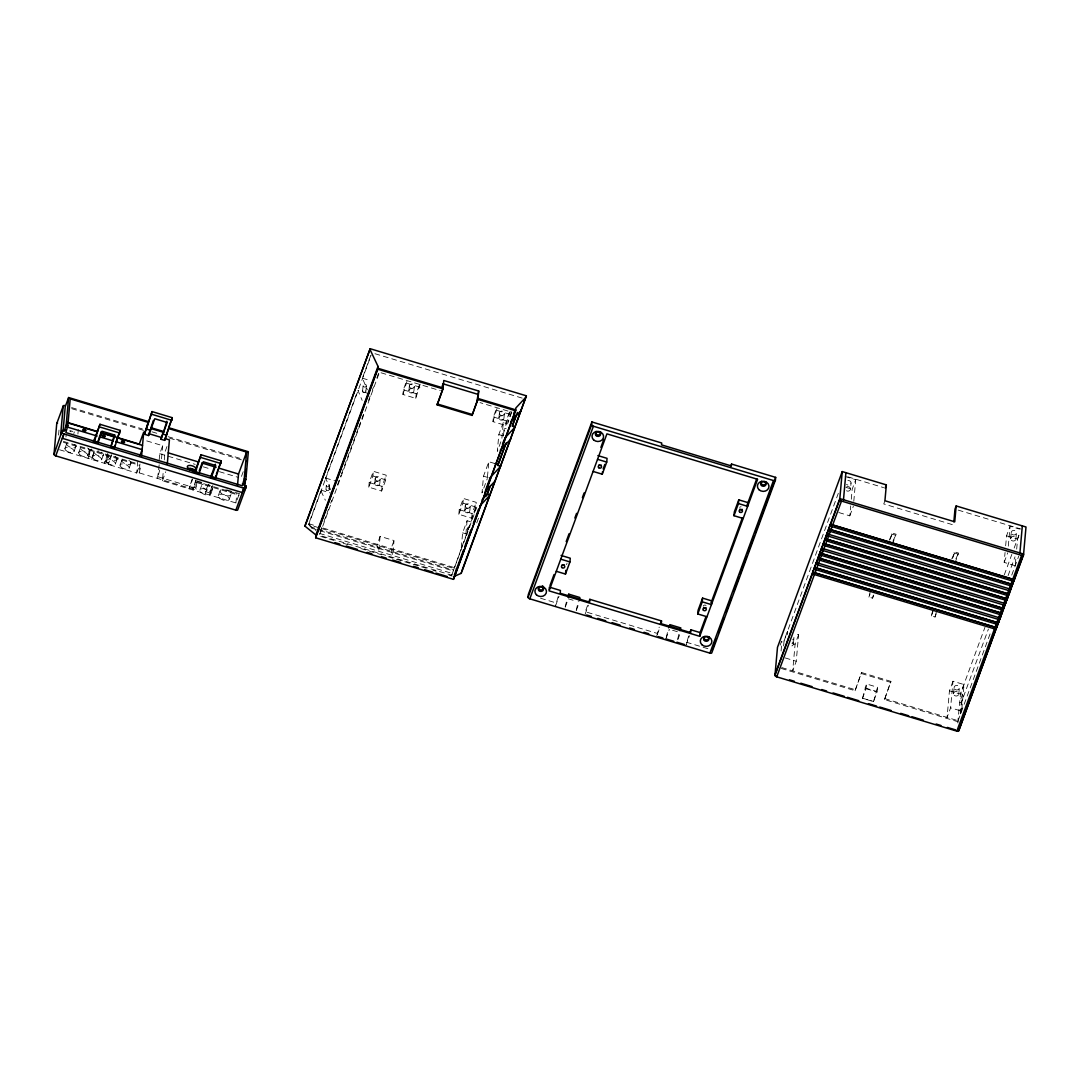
<?xml version="1.0" encoding="UTF-8"?>
<svg xmlns="http://www.w3.org/2000/svg" width="1080" height="1080" viewBox="0 0 1080 1080"><rect width="100%" height="100%" fill="white"/><g stroke="black" fill="none" stroke-linecap="round" stroke-linejoin="round"><path stroke-width="0.75" stroke-dasharray="5 3.75" d="M58.55 435.051L59.09 429.084M65.961 436.914L66.123 435.159M77.909 434.038L78.314 429.557M90.491 449.995L88.007 458.339L91.463 448.97M94.176 451.103L91.678 459.445L94.554 451.643M107.595 453.654L104.544 463.334L108 453.964M111.267 454.761L108.23 464.44L111.672 455.072M59.522 449.752L136.701 473.026L137.727 461.606M201.839 482.328L195.548 480.438L196.79 482.585L196.209 489.119A3.051 1.445 20.2 0 1 192.456 488.943L139.158 472.865L139.82 465.413L63.261 442.314M159.192 459.756L159.746 453.695L162.689 445.702L144.302 440.168M159.759 469.894L157.531 478.413L159.26 464.103M161.514 458.865L162.689 445.702M238.815 495.139L235.94 502.956L162.432 480.789L163.296 471.15M164.295 459.905L165.011 451.872L167.225 445.878M192.159 478.926L189.095 488.822L192.55 479.452M195.831 480.033L192.767 489.929L196.222 480.56M196.209 489.119L194.954 486.959L195.548 480.438M207.657 485.325L205.173 493.682L208.629 484.313M211.802 486.581L209.304 494.924L212.76 485.555M235.94 502.956L236.804 493.317M320.558 491.697L308.759 523.719L308.678 524.651L315.941 530.51M330.561 489.645L325.593 478.049L357.332 391.878M325.985 489.119L326.309 485.393M329.252 489.321L329.589 485.595M370.656 355.738L362.381 378.189L367.349 389.786M362.596 391.122L363.096 385.533M365.877 391.338L366.377 385.736M368.78 487.161L369.198 482.504L373.315 471.312L386.181 475.187L385.763 479.858L381.645 491.036L368.78 487.161L372.897 475.97L373.315 471.312M374.76 483.354L375.179 478.683M379.782 483.665L380.187 479.007M381.645 491.036L382.064 486.378L386.181 475.187M380.079 536.355L378.743 551.273L377.055 545.279L380.079 536.355L394.025 540.554L392.688 555.485L391.082 548.546L394.025 540.554M420.188 384.062L415.787 398.345L402.921 394.47L403.339 389.812L406.944 380.025M402.921 394.47L407.322 380.174M408.915 390.663L409.334 385.992M413.924 390.974L414.342 386.316M415.787 398.345L416.205 393.687L419.81 383.9M378.864 373.882L319.397 535.288L451.71 575.195L476.901 505.373M458.825 514.31L459.243 509.652L463.361 498.461L476.226 502.349L475.808 507.006L471.69 518.198L458.825 514.31L462.942 503.132L463.361 498.461M461.295 547.763L462.632 532.832L467.087 520.722L471.69 522.099M464.819 510.502L465.224 505.845M465.912 533.979L467.087 520.722M467.438 532.251L467.815 528.053M469.827 510.827L470.245 506.156M471.69 518.198L472.108 513.527L476.226 502.349M494.937 463.59L488.822 461.74L483.502 476.172L482.004 492.966L487.323 478.535M487.471 476.847L488.822 461.74M510.233 411.21L505.832 425.507L492.966 421.632L493.385 416.961L496.989 407.174M492.966 421.632L497.367 407.336M498.96 417.812L499.379 413.154M503.294 422.456L498.825 434.579L497.327 451.373L501.795 439.25L503.294 422.456L507.884 423.846M503.969 418.136L504.387 413.464M503.51 435.402L504.009 429.8M505.832 425.507L506.25 420.849L509.855 411.048M558.144 596.646L555.62 605.637L559.035 596.349M656.707 636.12L659.232 627.129M688.635 635.999L686.111 644.99L689.526 635.702M781.083 651.011L781.934 641.466M783.608 645.935L784.093 640.481L838.323 493.276M787.293 634.689L787.59 631.355L784.053 640.953M793.395 644.045L793.935 637.983M798.606 634.689L795.083 644.274L792.707 670.856L796.243 661.27L798.606 634.689L795.461 633.731M846.49 490.765A2.606 2.281 5.1 0 0 850.5 489.038L851.04 482.976M838.782 512.528L849.812 515.849L850.702 505.886M851.297 499.244L852.188 489.267L855.711 479.682L844.695 476.361M853.794 501.282L855.711 479.682M781.178 668.426L855.09 690.727L861.516 672.516L890.919 681.386L884.493 699.584L958.419 721.886M855.09 690.727L861.516 672.516M862.515 698.288L866.471 683.937L877.5 687.272L877.082 692.024L873.545 701.609L862.515 698.288L866.052 688.702L866.471 683.937M873.545 701.609L877.5 687.272M884.493 699.584L890.919 681.386M952.979 681.237L949.442 690.822L947.066 717.404L950.603 707.818L952.979 681.237L963.995 684.558L961.632 711.139L950.603 707.818M953.573 693.59L954.113 687.528M958.784 693.913L959.324 687.852M957.744 722.966L960.512 693.684L985.001 627.197M960.241 713.921L961.24 702.783L988.416 629.019M960.822 713.38L962.537 694.292L960.512 693.684M1015.2 565.731L1004.171 562.397L1005.062 552.433M1005.655 545.792L1006.547 535.815L1010.084 526.23L1019.534 529.079M1008.302 546.169L1010.084 526.23M1010.678 538.582L1011.231 532.521M1015.889 538.92L1016.428 532.859M1015.349 564.071L1016.091 555.755M1016.685 549.113L1017.576 539.149L1019.088 535.032M565.164 606.947L566.933 599.616M576.194 610.268L578.313 601.479M666.252 637.43L668.371 628.641M677.633 639.293L679.037 633.433M873.72 595.053L872.573 598.172L868.901 597.065L870.278 591.543M872.573 598.172L873.261 595.404M936.198 613.899L935.051 617.018L931.379 615.911L932.755 610.375M935.051 617.018L936.441 611.483M139.158 472.865L141.278 464.764M64.895 448.565L66.663 443.772M73.791 433.526L74.372 431.919M74.088 451.332L75.856 446.54M78.678 452.709L80.447 447.917M87.872 455.49L89.64 450.698M92.462 456.867L94.23 452.075M101.655 459.648L103.424 454.856M106.245 461.025L108.014 456.233M115.439 463.793L117.194 459M120.042 465.183L121.811 460.39M129.236 467.964L130.99 463.171M136.701 473.026L140.022 464.036M162.432 480.789L165.739 471.798M192.456 488.943L193.037 487.337A1.931 0.918 20.2 0 0 194.954 486.959M199.881 490.226L201.65 485.433M210.911 493.546L212.679 488.754M218.255 495.761L220.023 490.968M229.284 499.095L231.053 494.303M324.945 480.492L308.678 524.651L319.896 528.039M325.512 478.98L371.115 355.171M320.112 531.927L321.773 527.418M324 521.397L328.428 509.369M330.656 503.321L331.776 500.283M337.487 484.772L340.956 475.376M341.523 473.81L358.263 428.369M358.844 426.803L363.461 414.275M368.564 400.424L370.238 395.888M372.438 389.894L373.545 386.897M376.853 377.919L378.513 373.424M511.38 411.804L507.951 422.537L511.758 412.195L480.02 402.624M451.71 575.195L465.683 537.273M466.263 535.694L476.739 507.249M476.752 522.909L478.98 516.861M565.312 607.041L568.337 598.82L576.221 601.196M576.342 610.362L579.366 602.154M587.547 605.515L585.265 611.712L656.951 633.326M585.023 614.507L588.438 605.219M657.275 634.581L660.123 626.832M665.888 638.901L669.425 629.303M677.93 639.481L680.454 632.637M780.111 645.192L781.583 641.21M849.812 515.849L853.349 506.264M884.925 500.742L883.751 503.942L953.573 525.001M889.178 540.23L892.445 533.142L896.116 534.249L893.241 542.052M868.901 597.065L870.048 593.946M890.15 539.379L892.445 533.142M892.863 541.337L896.116 534.249M951.669 559.076L954.923 551.988L958.595 553.095L955.733 560.885M931.379 615.911L933.093 611.226M952.628 558.225L954.923 551.988M955.908 558.63L958.595 553.095M1004.171 562.397L1007.708 552.812M1004.252 574.965L1011.825 554.391M1014.161 548.06L1019.412 533.804M963.995 684.558L960.471 694.143L949.442 690.822M962.537 694.292L959.593 702.284L961.24 702.783M1008.072 575.654L1015.011 556.821M958.095 720.725L990.752 632.083M1011.744 575.1L1018.751 556.106M243.216 471.69L240.516 479.007A1.931 0.918 20.2 0 0 240.206 478.359M847.841 476.834L883.602 487.607M958.216 510.111L1021.154 529.092M845.883 487.364L852.188 489.267M1006.547 535.815L1017.576 539.149M374.963 353.714L522.437 398.183M381.051 372.789L440.33 390.663M407.038 383.292L419.904 387.167M497.097 410.44L509.949 414.315M891.473 534.006L895.145 535.113M953.951 552.852L957.636 553.959M403.339 389.812L416.205 393.687M493.385 416.961L506.25 420.849M362.381 378.189L370.035 380.498M367.106 393.08L357.912 390.312L362.164 400.383M498.825 434.579L503.415 435.969M483.502 476.172L488.093 477.563M372.897 475.97L385.763 479.858M462.942 503.132L475.808 507.006M369.198 482.504L382.064 486.378M459.243 509.652L472.108 513.527M325.593 478.049L334.773 480.816M71.577 407.579L142.331 428.909M151.983 431.825L160.016 434.241M168.061 436.671L242.028 458.973M71.658 408.659L143.869 430.434M169.547 438.17L241.745 459.945M321.125 490.171L330.318 492.939M462.632 532.832L467.221 534.222M791.924 643.329L795.083 644.274M159.746 453.695L195.224 464.387M203.283 466.83L211.343 469.26M219.402 471.69L238.761 477.522M69.971 430.596L72.913 431.474M861.422 673.542L890.825 682.412M785.214 657.936L796.243 661.27M227.043 489.929L239.652 493.736M63.342 441.382L138.308 463.995M196.871 481.653L239.139 494.397M196.79 482.585L239.058 495.329M864.999 687.933L876.029 691.268M672.57 630.261L678.875 632.164M866.052 688.702L877.082 692.024M158.126 476.807L193.037 487.337M88.196 456.246L91.868 457.353M189.284 486.729L192.956 487.836M205.362 491.576L209.493 492.818M104.719 461.471L108.392 462.577M308.759 523.719L316.778 526.136M323.19 528.08L454.639 567.716M321.503 528.525L457.758 569.619M781.677 667.535L855.185 689.702M884.588 698.558L958.514 720.86M309.947 526.743L316.4 528.687M318.006 529.173L453.276 569.97M311.486 528.161L453.195 570.902M540.554 598.226L555.863 602.843M686.354 642.195L708.858 648.986M319.559 533.426L451.872 573.332M862.529 698.193L873.558 701.514M320.733 536.45L336.757 541.283M343.17 543.213L351.175 545.63M360.801 548.532L381.632 554.81M388.044 556.74L426.506 568.337M432.918 570.281L436.118 571.239M448.943 575.1L452.142 576.072M321.044 491.103L325.377 500.243M567.014 563.112A3.578 3.119 5.1 0 1 566.447 564.638M703.296 606.015A1.647 1.431 5.1 0 1 706.077 605.543M739.678 507.425A1.647 1.431 5.1 0 1 741.137 506.79M225.788 489.834A5.792 2.74 20.2 0 1 230.634 495.153A5.792 2.74 20.2 0 1 221.805 493.709A5.792 2.74 20.2 0 1 222.993 489.375M211.235 486.284A5.792 2.74 20.2 0 1 210.519 490.307A5.792 2.74 20.2 0 1 202.5 487.337A5.792 2.74 20.2 0 1 204.62 483.84M208.832 484.826A5.792 2.74 20.2 0 1 210.141 485.501M69.809 431.096A7.25 3.415 20.2 0 1 71.023 431.838M87.52 447.984A4.833 2.281 20.2 0 1 88.911 451.67A4.833 2.281 20.2 0 1 82.566 450.63A4.833 2.281 20.2 0 1 81.162 446.945M101.304 452.142A4.833 2.281 20.2 0 1 102.465 455.936A4.833 2.281 20.2 0 1 95.715 454.356A4.833 2.281 20.2 0 1 95.728 450.833M97.835 450.846A4.833 2.281 20.2 0 1 99.036 451.13M74.655 444.488A4.833 2.281 20.2 0 1 74.642 447.714A4.833 2.281 20.2 0 1 68.459 446.269A4.833 2.281 20.2 0 1 67.379 442.787M130.491 461.808A4.833 2.281 20.2 0 1 128.156 464.481A4.833 2.281 20.2 0 1 122.013 461.282A4.833 2.281 20.2 0 1 125.415 459.175M128.885 460.458A4.833 2.281 20.2 0 1 129.803 461.106M116.694 457.65A4.833 2.281 20.2 0 1 115.074 460.323A4.833 2.281 20.2 0 1 108.959 458.055A4.833 2.281 20.2 0 1 109.499 454.99M115.088 456.287A4.833 2.281 20.2 0 1 116.006 456.948M792.193 641.993A2.606 2.281 5.1 0 1 791.343 646.124M793.881 637.389A2.606 2.281 5.1 0 1 792.518 639.873M846.707 486.824A2.606 2.281 5.1 0 1 850.5 489.038M847.881 480.573A2.606 2.281 5.1 0 1 850.918 483.557A2.606 2.281 5.1 0 1 846.504 484.313M468.558 529.349A1.647 1.431 5.1 0 1 469.949 526.811M503.55 435.767A1.647 1.431 5.1 0 1 503.591 435.024M504.765 431.096A1.647 1.431 5.1 0 1 506.156 428.544M365.81 391.702A1.647 1.431 5.1 0 1 363.231 392.351A1.647 1.431 5.1 0 1 363.366 390.002A1.647 1.431 5.1 0 1 365.85 390.96M219.699 498.231A5.792 2.74 20.2 0 0 229.028 499.757A5.792 2.74 20.2 0 0 222.588 494.289A5.792 2.74 20.2 0 0 219.699 498.231M201.326 492.696A5.792 2.74 20.2 0 0 210.654 494.221A5.792 2.74 20.2 0 0 204.215 488.754A5.792 2.74 20.2 0 0 201.326 492.696M121.244 467.249A4.833 2.281 20.2 0 0 129.019 468.518A4.833 2.281 20.2 0 0 123.647 463.968A4.833 2.281 20.2 0 0 121.244 467.249M107.447 463.077A4.833 2.281 20.2 0 0 115.222 464.36A4.833 2.281 20.2 0 0 109.85 459.796A4.833 2.281 20.2 0 0 107.447 463.077M93.663 458.933A4.833 2.281 20.2 0 0 101.439 460.202A4.833 2.281 20.2 0 0 96.066 455.652A4.833 2.281 20.2 0 0 93.663 458.933M79.88 454.775A4.833 2.281 20.2 0 0 87.656 456.044A4.833 2.281 20.2 0 0 82.283 451.494A4.833 2.281 20.2 0 0 79.88 454.775M66.096 450.617A4.833 2.281 20.2 0 0 73.872 451.886A4.833 2.281 20.2 0 0 68.499 447.336A4.833 2.281 20.2 0 0 66.096 450.617M954.248 695.25A2.606 2.281 5.1 0 0 958.662 694.508A2.606 2.281 5.1 0 0 955.625 691.511A2.606 2.281 5.1 0 0 954.248 695.25M954.788 689.188A2.606 2.281 5.1 0 0 959.202 688.446A2.606 2.281 5.1 0 0 956.165 685.449A2.606 2.281 5.1 0 0 954.788 689.188M1011.353 540.243A2.606 2.281 5.1 0 0 1015.767 539.5A2.606 2.281 5.1 0 0 1012.73 536.504A2.606 2.281 5.1 0 0 1011.353 540.243M1011.893 534.182A2.606 2.281 5.1 0 0 1016.307 533.439A2.606 2.281 5.1 0 0 1013.27 530.442A2.606 2.281 5.1 0 0 1011.893 534.182M363.528 386.573A1.647 1.431 5.1 0 0 366.309 386.1A1.647 1.431 5.1 0 0 364.392 384.224A1.647 1.431 5.1 0 0 363.528 386.573M326.74 486.432A1.647 1.431 5.1 0 0 329.508 485.96A1.647 1.431 5.1 0 0 327.605 484.083A1.647 1.431 5.1 0 0 326.74 486.432M326.403 490.158A1.647 1.431 5.1 0 0 329.184 489.699A1.647 1.431 5.1 0 0 327.267 487.809A1.647 1.431 5.1 0 0 326.403 490.158M500.026 414.747A2.511 2.2 5.1 0 0 504.265 414.032A2.511 2.2 5.1 0 0 501.35 411.156A2.511 2.2 5.1 0 0 500.026 414.747M499.608 419.418A2.511 2.2 5.1 0 0 503.847 418.689A2.511 2.2 5.1 0 0 500.931 415.814A2.511 2.2 5.1 0 0 499.608 419.418M409.982 387.599A2.511 2.2 5.1 0 0 414.221 386.87A2.511 2.2 5.1 0 0 411.305 383.994A2.511 2.2 5.1 0 0 409.982 387.599M409.563 392.256A2.511 2.2 5.1 0 0 413.802 391.541A2.511 2.2 5.1 0 0 410.886 388.665A2.511 2.2 5.1 0 0 409.563 392.256M375.827 480.29A2.511 2.2 5.1 0 0 380.079 479.561A2.511 2.2 5.1 0 0 377.163 476.685A2.511 2.2 5.1 0 0 375.827 480.29M375.408 484.947A2.511 2.2 5.1 0 0 379.661 484.232A2.511 2.2 5.1 0 0 376.745 481.343A2.511 2.2 5.1 0 0 375.408 484.947M465.871 507.438A2.511 2.2 5.1 0 0 470.124 506.723A2.511 2.2 5.1 0 0 467.208 503.834A2.511 2.2 5.1 0 0 465.871 507.438M465.467 512.096A2.511 2.2 5.1 0 0 469.706 511.38A2.511 2.2 5.1 0 0 466.79 508.505A2.511 2.2 5.1 0 0 465.467 512.096"/><path stroke-width="1.5" d="M168.588 427.68L248.346 451.724L245.876 479.385L244.013 485.339L246.024 485.946L245.862 487.823L237.762 509.787A1.931 0.918 20.2 0 1 235.845 510.165L55.755 455.855A1.931 0.918 20.2 0 1 54 454.37L56.741 423.589L63.221 406.013A1.931 0.918 20.2 0 1 65.138 405.635M63.221 406.013L60.642 434.93L62.262 430.529L64.287 431.15L66.15 425.183L68.621 397.535L148.379 421.578L144.45 434.268L148.595 435.524L154.778 418.743L167.171 422.483L160.988 439.263L164.673 440.37L172.274 417.69L152.05 411.588L146.367 429.084L150.498 430.326M54 454.37L62.262 430.529M63.099 430.731L65.232 406.714L68.621 397.535M148.298 422.415L70.2 398.871L67.811 425.682L65.853 432.581L242.271 485.771L244.229 478.886L246.618 452.075L168.52 428.517L164.673 440.37M93.38 442.193L99.968 424.292L120.191 430.38L114.494 447.863L110.822 446.756L115.088 435.173L102.222 431.298L97.956 442.881L94.284 441.774L94.527 439.061M97.956 442.881L98.199 440.181M94.284 441.774L99.968 424.292M110.822 446.756L114.264 435.362M114.494 447.863L114.723 445.392M141.561 456.151L143.708 432.135L139.293 444.11L100.697 432.473M148.595 435.524L150.188 429.759M144.45 434.268L152.05 411.588M150.674 428.463L153.414 420.377M160.988 439.263L163.08 432.202M166.752 433.31L166.577 435.173L162.905 434.065L166.887 421.227M167.279 463.982L169.425 439.884L164.606 438.44M194.454 472.675L201.056 454.775L221.265 460.863L215.582 478.346L211.451 477.104L215.716 465.521L203.31 461.781L199.044 473.364L195.372 472.257L195.615 469.544M195.372 472.257L201.056 454.775M211.451 477.104L211.694 474.404M215.582 478.346L215.825 475.646M237.519 485.285L238.518 474.039L246.618 452.075M244.553 488.74L245.417 479.101M245.7 475.889L246.281 469.463M526.298 396.752L515.862 407.97L515.606 410.764L453.492 579.352L315.671 537.786L315.927 534.992L305.033 526.217L305.127 525.285L370.17 348.719L526.379 395.82L461.241 573.332L453.749 576.558M305.033 526.217L370.17 348.719M315.671 537.786L377.784 369.212L378.027 366.404L370.089 349.65M437.144 404.865L443.03 388.881L443.772 380.484L478.697 391.014L477.94 399.411L472.055 415.395L437.144 404.865L443.111 387.95L377.865 368.267L315.752 536.855M442.193 388.152L442.463 385.169M453.492 579.352L515.687 409.833L478.022 398.48L472.055 415.395M461.241 573.332L461.322 572.4M476.847 401.679L478.697 391.014M484.758 493.803L484.92 491.927M490.077 479.358L490.239 477.495L485.46 490.482M491.292 476.375L500.675 466.276L497.921 465.453L498.002 464.508L505.238 444.893M510.705 423.36L510.867 421.497L521.316 410.279M504.711 438.21L515.146 426.992L512.393 426.155L512.474 425.223L516.348 414.707M528.053 597.335L528.309 594.527L591.881 421.956L661.716 443.002L661.554 444.879L731.376 465.939L731.552 464.063L775.656 477.374L775.4 480.168L711.815 652.752A1.931 0.918 20.2 0 1 709.898 653.13L529.808 598.82A1.931 0.918 20.2 0 1 528.053 597.335L591.638 424.751L591.881 421.956M549.18 589.626L549.41 587.129L560.426 590.463L560.183 593.258L589.586 602.127L589.829 599.332L661.514 620.946L661.27 623.74L690.674 632.61L690.917 629.816L700.097 632.583L699.759 636.309L549.072 590.868L606.92 433.863L757.607 479.304L699.759 636.309M556.281 571.293L565.475 574.061L565.812 570.335M565.475 574.061L569.943 561.938L570.267 558.212L561.087 555.444M568.485 597.267L568.755 594.162L579.785 597.483L579.501 600.601M593.069 471.433L602.262 474.201L602.478 471.717M602.262 474.201L606.731 462.078L607.055 458.352L597.875 455.585M706.968 616.734L697.788 613.967L698.112 610.227L702.581 598.104L711.774 600.885L711.437 604.611L702.257 601.844L702.581 598.104M743.175 518.468L733.982 515.7L734.319 511.974L738.788 499.851L747.967 502.619L747.644 506.358L738.45 503.577L738.788 499.851M776.628 675.932L774.981 675.338L777.479 647.365L842.238 471.582L886.342 484.88L884.925 500.742L954.747 521.802L956.165 505.94L1026 527L1023.503 554.985L1014.674 578.948A1.931 0.918 20.2 0 1 1012.757 579.326L832.653 525.029A1.931 0.918 20.2 0 1 830.912 523.53L830.992 522.599M812.66 573.075L812.74 572.144L996.503 627.561L958.743 730.755A1.931 0.918 20.2 0 1 956.826 731.133L776.736 676.836A1.931 0.918 20.2 0 1 774.981 675.338L812.66 573.075A1.931 0.918 20.2 0 0 814.414 574.56L994.505 628.87A1.931 0.918 20.2 0 0 996.422 628.493M813.24 571.469L814.509 567.351L998.271 622.769L997.015 626.886A1.931 0.918 20.2 0 1 995.085 627.264L814.995 572.967A1.931 0.918 20.2 0 1 813.24 571.469L813.321 570.537M815.009 566.676L816.264 562.558L1000.04 617.976L998.771 622.094A1.931 0.918 20.2 0 1 996.854 622.471L816.764 568.175A1.931 0.918 20.2 0 1 815.009 566.676L815.09 565.745M1001.727 614.115A1.931 0.918 20.2 0 1 999.797 614.493L998.622 617.679A1.931 0.918 20.2 0 0 1000.539 617.301L1001.808 613.17L818.033 557.753L817.952 558.698A1.931 0.918 20.2 0 0 819.707 560.183L818.532 563.369A1.931 0.918 20.2 0 1 816.777 561.884L816.858 560.952M818.546 557.091L819.801 552.96L1003.577 608.378L1002.308 612.509A1.931 0.918 20.2 0 1 1000.39 612.887L820.301 558.576A1.931 0.918 20.2 0 1 818.546 557.091L818.627 556.16M820.314 552.299L821.57 548.168L1005.332 603.585L1004.076 607.716A1.931 0.918 20.2 0 1 1002.159 608.094L822.069 553.784A1.931 0.918 20.2 0 1 820.314 552.299L820.395 551.367M1007.019 599.724A1.931 0.918 20.2 0 1 1005.102 600.102L1003.914 603.302A1.931 0.918 20.2 0 0 1005.845 602.924L1007.1 598.793L823.338 543.375L823.257 544.307A1.931 0.918 20.2 0 0 825.012 545.792L823.824 548.991A1.931 0.918 20.2 0 1 822.069 547.506L822.163 546.575M823.838 542.714L825.107 538.582L1008.869 594L1007.613 598.131A1.931 0.918 20.2 0 1 1005.683 598.509L825.592 544.199A1.931 0.918 20.2 0 1 823.838 542.714L823.918 541.782M825.606 537.921L826.862 533.79L1010.637 589.207L1009.368 593.339A1.931 0.918 20.2 0 1 1007.451 593.717L827.361 539.406A1.931 0.918 20.2 0 1 825.606 537.921L825.687 536.99M1012.311 585.346A1.931 0.918 20.2 0 1 1010.394 585.725L1009.22 588.924A1.931 0.918 20.2 0 0 1011.137 588.546L1012.405 584.415L828.63 528.998L828.549 529.929A1.931 0.918 20.2 0 0 830.304 531.414L829.13 534.614A1.931 0.918 20.2 0 1 827.375 533.129L827.456 532.197M829.143 528.336L830.399 524.205L1014.161 579.623L1012.905 583.754A1.931 0.918 20.2 0 1 1010.988 584.132L830.898 529.821A1.931 0.918 20.2 0 1 829.143 528.336L829.224 527.391M830.912 523.53L839.74 499.568L842.238 471.582M843.493 499.743L845.91 472.689M953.856 521.829L954.99 509.139L956.165 505.94M958.743 730.755L1023.584 554.054L839.822 498.636L775.062 674.406M997.015 626.886L997.097 625.955M998.771 622.094L998.865 621.162M1000.539 617.301L1000.62 616.37M1002.308 612.509L1002.389 611.577M1004.076 607.716L1004.157 606.785M1005.845 602.924L1005.926 601.992M1007.613 598.131L1007.694 597.2M1009.368 593.339L1009.463 592.407M1011.137 588.546L1011.217 587.615M1012.905 583.754L1012.986 582.808M1014.674 578.948L1014.755 578.016M1019.912 552.947L1022.328 525.893M55.755 455.855L63.855 433.89A1.931 0.918 20.2 0 1 62.1 432.405M64.031 433.944L62.41 438.332L242.136 492.534L243.756 488.147M98.739 438.723L101.399 431.487M115.83 442.206L120.191 430.38M139.928 455.612L142.142 449.618L116.411 441.855M169.007 426.56L172.274 417.69M199.287 470.664L201.947 463.415M210.532 477.522L215.419 464.265M216.365 474.174L221.265 460.863M235.845 510.165L243.945 488.201A1.931 0.918 20.2 0 0 245.862 487.823M244.404 490.347L246.024 485.946M315.927 534.992L378.027 366.404M454.329 574.992L463.536 549.976M464.683 546.858L471.029 529.659M473.324 523.409L478.507 509.342M502.483 444.272L504.158 439.722M513.648 413.978L515.308 409.469M486.459 495.842L489.294 488.16M482.126 499.77L487.35 494.154L490.495 485.595M497.921 465.453L506.264 442.814M512.393 426.155L517.428 412.479M461.902 570.821L526.379 395.82M529.808 598.82L593.393 426.236A1.931 0.918 20.2 0 1 591.638 424.751M549.99 585.562L554.027 574.574M566.177 541.606L569.066 533.75M574.857 518.049L576.585 513.337M582.376 497.651L584.105 492.939M600.885 447.404L603.774 439.56M603.153 468.963L604.827 464.413M567.769 596.822L568.755 594.162M588.695 602.424L589.829 599.332M660.38 624.038L661.514 620.946M668.858 627.305L669.843 624.645L680.873 627.966L679.887 630.639M730.769 466.195L731.552 464.063M689.783 632.907L690.917 629.816M697.788 613.967L702.257 601.844M733.982 515.7L738.45 503.577M700.097 632.583L705.875 616.883M711.086 602.748L742.325 517.968M746.861 505.656L756.783 478.71M709.898 653.13L773.483 480.546A1.931 0.918 20.2 0 0 775.4 480.168M712.071 649.944L716.148 638.861M718.484 632.529L723.735 618.287M726.071 611.955L731.322 597.699M733.658 591.368L738.909 577.112M740.07 573.952L746.483 556.538M747.657 553.365L754.07 535.95M755.231 532.778L775.656 477.374M816.777 561.884L817.952 558.698M822.069 547.506L823.257 544.307M827.375 533.129L828.549 529.929M776.736 676.836L814.414 574.56M814.995 572.967L816.17 569.768A1.931 0.918 20.2 0 1 814.428 568.283M816.764 568.175L817.938 564.975A1.931 0.918 20.2 0 1 816.183 563.49M820.301 558.576L821.475 555.39A1.931 0.918 20.2 0 1 819.72 553.892M822.069 553.784L823.243 550.584A1.931 0.918 20.2 0 1 821.489 549.099M825.592 544.199L826.767 540.999A1.931 0.918 20.2 0 1 825.012 539.514M827.361 539.406L828.536 536.207A1.931 0.918 20.2 0 1 826.78 534.721M830.898 529.821L832.073 526.621A1.931 0.918 20.2 0 1 830.317 525.137M832.653 525.029L841.496 501.053A1.931 0.918 20.2 0 1 839.74 499.568M885.154 488.079L886.342 484.88M956.826 731.133L994.505 628.87M995.085 627.264L996.273 624.078A1.931 0.918 20.2 0 0 998.19 623.7M996.854 622.471L998.028 619.286A1.931 0.918 20.2 0 0 999.959 618.908M1000.39 612.887L1001.565 609.687A1.931 0.918 20.2 0 0 1003.482 609.309M1002.159 608.094L1003.334 604.894A1.931 0.918 20.2 0 0 1005.251 604.517M1005.683 598.509L1006.871 595.31A1.931 0.918 20.2 0 0 1008.788 594.932M1007.451 593.717L1008.626 590.517A1.931 0.918 20.2 0 0 1010.556 590.139M1010.988 584.132L1012.163 580.932A1.931 0.918 20.2 0 0 1014.08 580.554M1012.757 579.326L1021.586 555.363A1.931 0.918 20.2 0 0 1023.503 554.985M500.256 450.333L510.692 439.115M485.973 490.806L495.356 480.708M479.669 506.21L490.104 494.991L487.35 494.154M593.393 426.236L773.483 480.546M841.496 501.053L1021.586 555.363M442.598 383.683L477.509 394.214M377.784 369.212L443.03 388.881M477.94 399.411L515.606 410.764M437.225 403.933L472.136 414.45M832.073 526.621L1012.163 580.932M597.537 459.311L606.731 462.078M830.304 531.414L1010.394 585.725M828.536 536.207L1008.626 590.517M826.767 540.999L1006.871 595.31M825.012 545.792L1005.102 600.102M823.243 550.584L1003.334 604.894M821.475 555.39L1001.565 609.687M819.707 560.183L999.797 614.493M494.937 463.59L498.002 464.508M817.938 564.975L998.028 619.286M816.17 569.768L996.273 624.078M151.808 414.302L172.031 420.39M151.281 427.788L163.715 431.527M151.2 428.625L163.633 432.378M148.527 433.58L161.393 437.468M560.75 559.17L569.943 561.938M99.725 426.992L119.948 433.08M200.812 457.475L221.022 463.563M66.933 422.294L97.483 431.514M168.21 452.844L198.572 461.997M201.771 462.956L216.149 467.289M219.348 468.261L238.518 474.039M66.947 422.631L97.497 431.838M100.71 432.81L113.576 436.698M116.789 437.657L142.519 445.419M66.15 425.183L67.811 425.682M244.229 478.886L245.876 479.385M66.569 426.83L97.119 436.037M100.332 437.009L113.198 440.897M64.382 429.975L66.042 430.475M242.46 483.678L244.107 484.178M189.864 468.18L194.616 469.625M187.772 468.369L194.117 470.286M63.855 433.89L243.945 488.201M586.615 614.993L591.394 616.424M597.767 618.354L605.731 620.757M612.104 622.674L620.069 625.077M629.627 627.952L634.406 629.397M643.964 632.286L648.743 633.717M658.233 636.593L662.837 637.97M665.888 638.901L673.772 641.277M676.917 642.222L684.572 644.531M334.989 542.66L339.795 544.104M346.207 546.048L357.426 549.423M367.038 552.326L371.844 553.77M381.47 556.673L386.276 558.117M392.688 560.061L400.694 562.477M413.519 566.339L418.325 567.783M424.737 569.727L432.743 572.144M435.956 573.102L447.174 576.49M789.507 679.82L794.34 681.278M800.793 683.221L812.066 686.624M821.732 689.539L826.578 690.998M833.018 692.942L844.29 696.343M847.516 697.316L858.803 700.717M868.468 703.634L876.514 706.064M879.741 707.036L891.027 710.438M900.693 713.354L908.739 715.784M911.966 716.755L923.252 720.158M936.13 724.032L940.964 725.49M947.417 727.434L955.476 729.864M708.737 636.593A2.606 2.281 5.1 0 1 706.63 639.873A2.606 2.281 5.1 0 1 703.93 636.836M766.071 482.152A2.606 2.281 5.1 0 1 763.061 484.826A2.606 2.281 5.1 0 1 761.333 481.302M543.335 586.724A2.606 2.281 5.1 0 1 541.242 589.99A2.606 2.281 5.1 0 1 538.542 586.967M542.43 585.819A2.606 2.281 5.1 0 1 542.957 586.224M600.683 432.284A2.606 2.281 5.1 0 1 598.347 434.983A2.606 2.281 5.1 0 1 595.526 432.54M595.647 431.96A2.606 2.281 5.1 0 1 595.944 431.433M564.462 564.908A1.647 1.431 5.1 0 1 562.154 564.759M601.25 465.048A1.647 1.431 5.1 0 1 598.941 464.9M705.969 607.581A1.647 1.431 5.1 0 1 703.647 607.433M742.163 509.315A1.647 1.431 5.1 0 1 739.841 509.166M56.741 423.589A1.931 0.918 20.2 0 1 57.578 423.063M246.699 460.782A1.931 0.918 20.2 0 1 246.996 461.43M196.25 470.057A4.833 2.281 20.2 0 1 188.757 469.004A4.833 2.281 20.2 0 1 190.121 465.413A4.833 2.281 20.2 0 1 196.466 469.503M187.596 468.68A4.833 2.281 20.2 0 1 194.778 471.339M704.363 640.481A2.606 2.281 5.1 0 0 708.777 639.738A2.606 2.281 5.1 0 0 705.74 636.741A2.606 2.281 5.1 0 0 704.363 640.481M761.467 485.474A2.606 2.281 5.1 0 0 765.882 484.731A2.606 2.281 5.1 0 0 762.845 481.748A2.606 2.281 5.1 0 0 761.467 485.474M538.974 590.612A2.606 2.281 5.1 0 0 543.375 589.856A2.606 2.281 5.1 0 0 540.351 586.872A2.606 2.281 5.1 0 0 538.974 590.612M596.079 435.605A2.606 2.281 5.1 0 0 600.48 434.862A2.606 2.281 5.1 0 0 597.456 431.865A2.606 2.281 5.1 0 0 596.079 435.605M593.514 439.763A5.792 5.062 5.1 0 0 603.315 438.102A5.792 5.062 5.1 0 0 596.565 431.46A5.792 5.062 5.1 0 0 593.514 439.763M536.409 594.769A5.792 5.062 5.1 0 0 546.21 593.109A5.792 5.062 5.1 0 0 539.46 586.467A5.792 5.062 5.1 0 0 536.409 594.769M701.798 644.639A5.792 5.062 5.1 0 0 711.599 642.978A5.792 5.062 5.1 0 0 704.849 636.336A5.792 5.062 5.1 0 0 701.798 644.639M758.903 489.632A5.792 5.062 5.1 0 0 768.703 487.985A5.792 5.062 5.1 0 0 761.953 481.329A5.792 5.062 5.1 0 0 758.903 489.632M561.897 567.554A1.647 1.431 5.1 0 0 564.678 567.081A1.647 1.431 5.1 0 0 562.761 565.205A1.647 1.431 5.1 0 0 561.897 567.554M598.685 467.694A1.647 1.431 5.1 0 0 601.466 467.235A1.647 1.431 5.1 0 0 599.549 465.345A1.647 1.431 5.1 0 0 598.685 467.694M703.404 610.227A1.647 1.431 5.1 0 0 706.172 609.755A1.647 1.431 5.1 0 0 704.268 607.878A1.647 1.431 5.1 0 0 703.404 610.227M739.598 511.974A1.647 1.431 5.1 0 0 742.379 511.502A1.647 1.431 5.1 0 0 740.462 509.612A1.647 1.431 5.1 0 0 739.598 511.974M121.878 441.923A1.647 0.769 20.2 0 0 124.524 442.368A1.647 0.769 20.2 0 0 122.702 440.815A1.647 0.769 20.2 0 0 121.878 441.923M83.282 430.286A1.647 0.769 20.2 0 0 85.928 430.718A1.647 0.769 20.2 0 0 84.105 429.179A1.647 0.769 20.2 0 0 83.282 430.286M102.587 436.104A1.647 0.769 20.2 0 0 105.233 436.536A1.647 0.769 20.2 0 0 103.397 434.997A1.647 0.769 20.2 0 0 102.587 436.104"/></g></svg>
